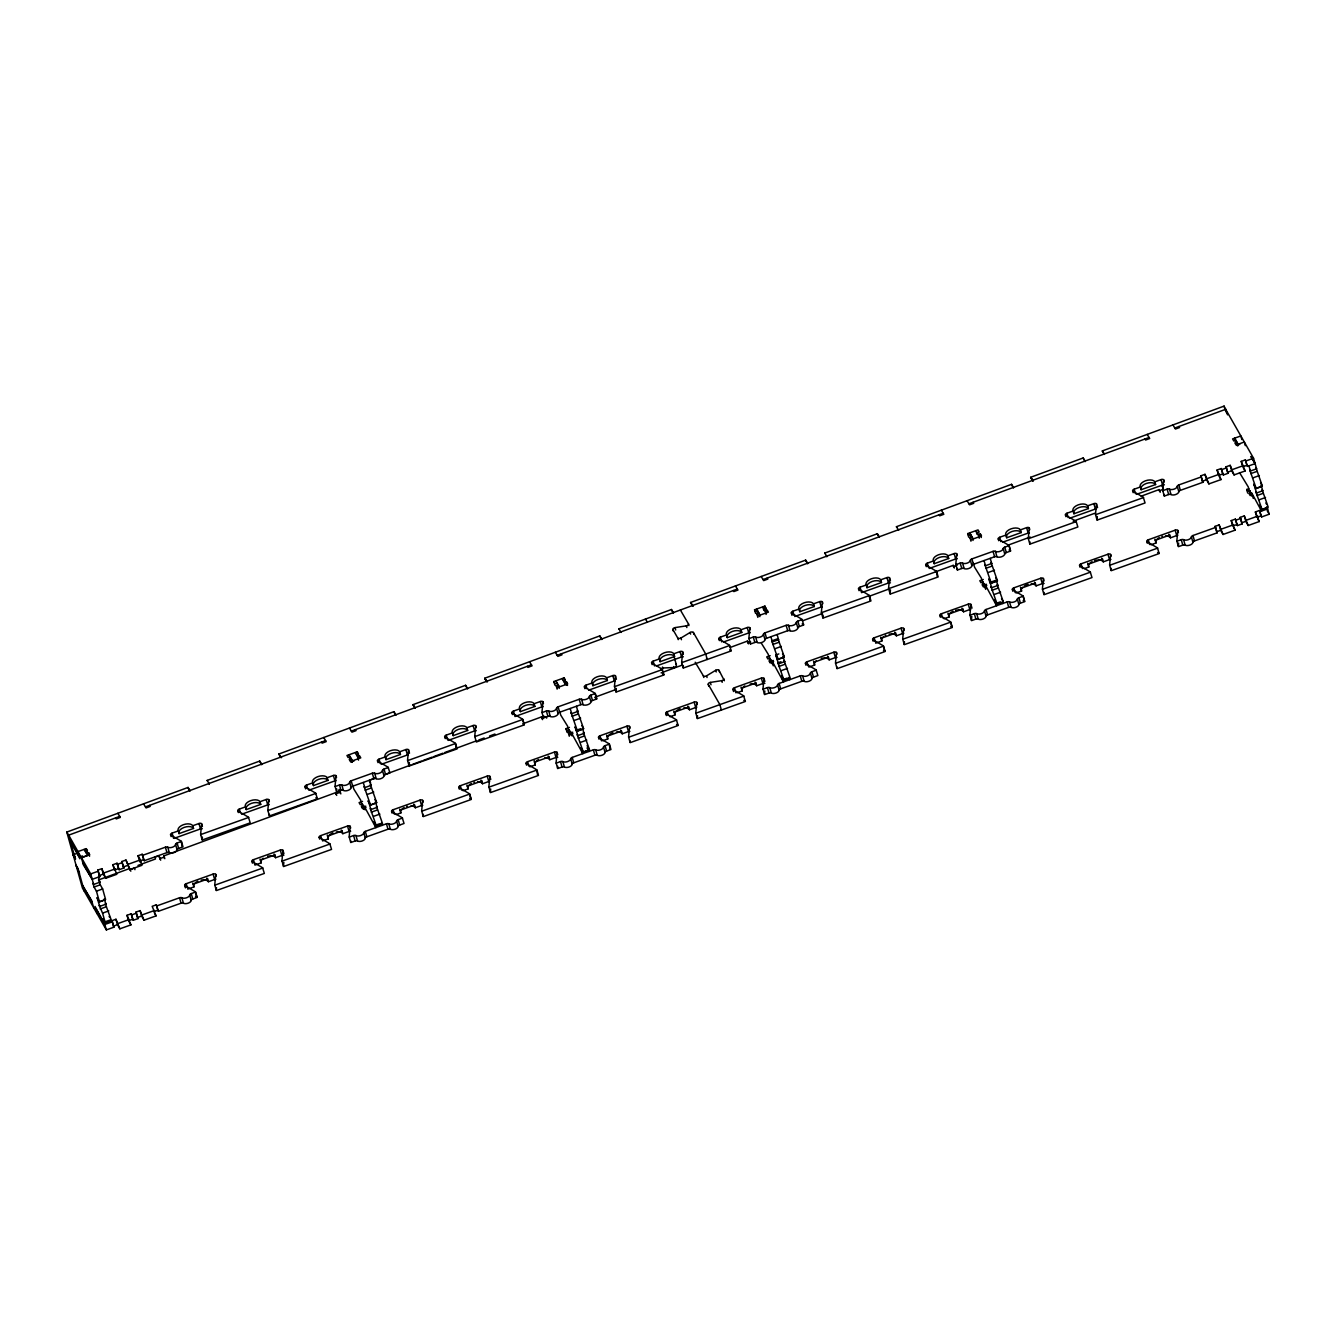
<?xml version="1.0" encoding="UTF-8"?>
<svg xmlns="http://www.w3.org/2000/svg" width="1336" height="1336" viewBox="0 0 1336 1336"><rect width="100%" height="100%" fill="white"/><g stroke="black" fill="none" stroke-linecap="round" stroke-linejoin="round"><path stroke-width="1.5" d="M171.091 836.603L170.607 834.9A2.204 1.169 -15.6 0 1 172.077 833.13L178.289 830.909A7.732 4.108 -15.6 0 1 183.449 824.679A7.732 4.108 -15.6 0 1 192.768 825.731L198.981 823.51A2.204 1.169 -15.6 0 1 201.653 823.811L200.617 834.265L202.204 840.01L250.216 822.842L248.446 817.164L237.825 810.885A2.204 1.169 -15.6 0 1 239.294 809.098L245.507 806.877A7.732 4.108 -15.6 0 1 250.667 800.648A7.732 4.108 -15.6 0 1 259.986 801.7L266.198 799.479A2.204 1.169 -15.6 0 1 268.853 799.78L269.338 801.483M202.12 839.676L202.387 837.071M185.403 887.855L184.735 885.484A2.204 1.169 -15.6 0 1 186.222 883.697L213.109 874.095A2.204 1.169 -15.6 0 1 215.781 874.379L214.745 884.833L216.332 890.578L264.344 873.427L262.574 867.732L251.953 861.453A2.204 1.169 -15.6 0 1 253.422 859.683L280.326 850.063A2.204 1.169 -15.6 0 1 282.981 850.364L283.933 853.754M216.248 890.26L216.516 887.638M268.853 799.78L267.818 810.234L269.421 815.979L317.417 798.828L315.647 793.133L305.042 786.854A2.204 1.169 -15.6 0 1 306.512 785.067L312.724 782.863A7.732 4.108 -15.6 0 1 317.868 776.634A7.732 4.108 -15.6 0 1 327.203 777.686L333.416 775.465A2.204 1.169 -15.6 0 1 336.071 775.765L336.538 777.452M269.338 815.645L269.471 814.342M282.981 850.364L281.946 860.802L283.549 866.563L331.562 849.395L329.792 843.717L319.17 837.421A2.204 1.169 -15.6 0 1 320.64 835.651L347.544 826.032A2.204 1.169 -15.6 0 1 350.199 826.333L350.683 828.036M283.466 866.229L283.85 862.304M336.071 775.765L335.035 786.203L336.639 791.947L340.997 790.394A2.204 1.169 -15.6 0 1 343.352 790.394A4.425 2.338 -15.6 0 0 348.045 790.378A4.425 2.338 -15.6 0 0 351.151 787.605A2.204 1.169 -15.6 0 1 352.704 786.203L373.846 778.654A2.204 1.169 -15.6 0 1 376.184 778.654A4.425 2.338 -15.6 0 0 380.894 778.637A4.425 2.338 -15.6 0 0 384 775.865A2.204 1.169 -15.6 0 1 385.553 774.462L389.912 772.909L388.141 767.231L377.52 760.935A2.204 1.169 -15.6 0 1 378.99 759.165L385.202 756.944A7.732 4.108 -15.6 0 1 390.363 750.715A7.732 4.108 -15.6 0 1 399.681 751.767L405.894 749.546A2.204 1.169 -15.6 0 1 408.565 749.847L409.501 753.237M336.555 791.63L336.806 789.008M350.199 826.333L349.164 836.787L350.767 842.532L355.125 840.979A2.204 1.169 -15.6 0 1 357.48 840.962A4.425 2.338 -15.6 0 0 362.173 840.962A4.425 2.338 -15.6 0 0 365.279 838.173A2.204 1.169 -15.6 0 1 366.832 836.787L387.974 829.222A2.204 1.169 -15.6 0 1 390.329 829.222A4.425 2.338 -15.6 0 0 395.022 829.222A4.425 2.338 -15.6 0 0 398.128 826.433A2.204 1.169 -15.6 0 1 399.681 825.047L404.04 823.477L402.27 817.799L391.648 811.52A2.204 1.169 -15.6 0 1 393.135 809.733L420.022 800.13A2.204 1.169 -15.6 0 1 422.694 800.431L423.161 802.118M350.683 842.198L350.817 840.895M408.565 749.847L407.53 760.301L409.117 766.046L457.129 748.878L455.609 743.467L407.614 760.618M409.033 765.712L409.367 762.455M422.694 800.431L421.658 810.869L423.245 816.613L471.257 799.462L469.738 794.035L421.742 811.202M423.161 816.296L423.362 814.325M445.205 738.608L444.738 736.921A2.204 1.169 -15.6 0 1 446.207 735.134L452.42 732.913A7.732 4.108 -15.6 0 1 457.58 726.684A7.732 4.108 -15.6 0 1 466.899 727.736L473.111 725.515A2.204 1.169 -15.6 0 1 475.766 725.815L474.731 736.27L476.334 742.014L524.33 724.864L522.827 719.436L474.814 736.604M459.334 789.192L458.866 787.488A2.204 1.169 -15.6 0 1 460.335 785.718L487.239 776.099A2.204 1.169 -15.6 0 1 489.911 776.4L488.859 786.854L490.462 792.599L538.475 775.431L536.955 770.02L488.943 787.171M490.379 792.265L490.696 788.991M512.423 714.576L511.955 712.89A2.204 1.169 -15.6 0 1 513.425 711.103L519.637 708.898A7.732 4.108 -15.6 0 1 524.781 702.669A7.732 4.108 -15.6 0 1 534.116 703.721L540.328 701.5A2.204 1.169 -15.6 0 1 542.984 701.801L541.948 712.238L543.552 717.983L547.91 716.43A2.204 1.169 -15.6 0 1 550.265 716.43A4.425 2.338 -15.6 0 0 554.958 716.413A4.425 2.338 -15.6 0 0 558.064 713.641A2.204 1.169 -15.6 0 1 559.617 712.255L580.759 704.69A2.204 1.169 -15.6 0 1 583.097 704.69A4.425 2.338 -15.6 0 0 587.807 704.673A4.425 2.338 -15.6 0 0 590.913 701.901A2.204 1.169 -15.6 0 1 592.466 700.498L596.825 698.945L595.305 693.534L590.946 695.087A2.204 1.169 -15.6 0 0 589.393 696.473A4.425 2.338 -15.6 0 1 586.287 699.262A4.425 2.338 -15.6 0 1 581.594 699.262A2.204 1.169 -15.6 0 0 579.24 699.262L558.097 706.827A2.204 1.169 -15.6 0 0 556.544 708.214A4.425 2.338 -15.6 0 1 553.438 711.002A4.425 2.338 -15.6 0 1 548.745 711.002A2.204 1.169 -15.6 0 0 546.391 711.019L542.032 712.572M543.468 717.666L543.652 715.712M526.551 765.161L526.083 763.474A2.204 1.169 -15.6 0 1 527.553 761.687L554.457 752.068A2.204 1.169 -15.6 0 1 557.112 752.368L556.077 762.823L557.68 768.567L562.038 767.014A2.204 1.169 -15.6 0 1 564.393 766.998A4.425 2.338 -15.6 0 0 569.086 766.998A4.425 2.338 -15.6 0 0 572.192 764.209A2.204 1.169 -15.6 0 1 573.745 762.823L594.887 755.257A2.204 1.169 -15.6 0 1 597.242 755.257A4.425 2.338 -15.6 0 0 601.935 755.257A4.425 2.338 -15.6 0 0 605.041 752.469A2.204 1.169 -15.6 0 1 606.594 751.082L610.953 749.529L609.45 744.102L605.074 745.655A2.204 1.169 -15.6 0 0 603.521 747.058A4.425 2.338 -15.6 0 1 600.415 749.83A4.425 2.338 -15.6 0 1 595.722 749.847A2.204 1.169 -15.6 0 0 593.368 749.847L572.225 757.412A2.204 1.169 -15.6 0 0 570.672 758.798A4.425 2.338 -15.6 0 1 567.566 761.57A4.425 2.338 -15.6 0 1 562.874 761.587A2.204 1.169 -15.6 0 0 560.519 761.587L556.16 763.157M557.596 768.233L557.78 766.279M584.918 688.675L584.433 686.971A2.204 1.169 -15.6 0 1 585.919 685.201L592.115 682.98A7.732 4.108 -15.6 0 1 597.275 676.751A7.732 4.108 -15.6 0 1 606.611 677.803L612.806 675.582A2.204 1.169 -15.6 0 1 615.478 675.882L614.443 686.337L616.03 692.081L664.042 674.914L662.272 669.236L651.651 662.957A2.204 1.169 -15.6 0 1 653.12 661.17L659.333 658.949A7.732 4.108 -15.6 0 1 664.493 652.72A7.732 4.108 -15.6 0 1 673.812 653.772L680.024 651.55A2.204 1.169 -15.6 0 1 682.679 651.851L683.347 654.222M615.946 691.747L616.28 688.491M599.046 739.242L598.561 737.555A2.204 1.169 -15.6 0 1 600.048 735.769L626.935 726.166A2.204 1.169 -15.6 0 1 629.607 726.467L628.571 736.904L630.158 742.649L678.17 725.498L676.4 719.803L665.779 713.524A2.204 1.169 -15.6 0 1 667.249 711.754L694.152 702.135A2.204 1.169 -15.6 0 1 696.824 702.435L697.292 704.122M630.074 742.332L630.208 741.029M682.679 651.851L681.644 662.305L683.247 668.05L731.26 650.899L729.473 645.205L718.868 638.925A2.204 1.169 -15.6 0 1 720.338 637.155L726.55 634.934A7.732 4.108 -15.6 0 1 731.694 628.705A7.732 4.108 -15.6 0 1 741.029 629.757L747.241 627.536A2.204 1.169 -15.6 0 1 749.897 627.837L750.364 629.523M683.164 667.733L683.364 665.762M696.824 702.435L695.772 712.89L697.375 718.634L745.388 701.467L743.618 695.789L732.996 689.51A2.204 1.169 -15.6 0 1 734.466 687.723L761.37 678.103A2.204 1.169 -15.6 0 1 764.025 678.404L764.877 681.46M697.292 718.3L697.559 715.695M749.897 627.837L748.861 638.274L750.465 644.035L754.823 642.466A2.204 1.169 -15.6 0 1 757.178 642.466A4.425 2.338 -15.6 0 0 761.871 642.449A4.425 2.338 -15.6 0 0 764.977 639.677A2.204 1.169 -15.6 0 1 766.53 638.291L787.672 630.726A2.204 1.169 -15.6 0 1 790.027 630.726A4.425 2.338 -15.6 0 0 794.72 630.709A4.425 2.338 -15.6 0 0 797.826 627.937A2.204 1.169 -15.6 0 1 799.379 626.534L803.738 624.981L801.967 619.303L791.346 613.007A2.204 1.169 -15.6 0 1 792.832 611.237L799.028 609.016A7.732 4.108 -15.6 0 1 804.188 602.786A7.732 4.108 -15.6 0 1 813.524 603.839L819.72 601.617A2.204 1.169 -15.6 0 1 822.391 601.918L822.859 603.621M750.381 643.702L750.565 641.748M764.025 678.404L762.99 688.858L764.593 694.603L768.951 693.05A2.204 1.169 -15.6 0 1 771.306 693.033A4.425 2.338 -15.6 0 0 775.999 693.033A4.425 2.338 -15.6 0 0 779.105 690.244A2.204 1.169 -15.6 0 1 780.658 688.858L801.8 681.31A2.204 1.169 -15.6 0 1 804.155 681.293A4.425 2.338 -15.6 0 0 808.848 681.293A4.425 2.338 -15.6 0 0 811.954 678.504A2.204 1.169 -15.6 0 1 813.507 677.118L817.866 675.565L816.096 669.87L805.474 663.591A2.204 1.169 -15.6 0 1 806.961 661.804L833.848 652.202A2.204 1.169 -15.6 0 1 836.52 652.502L836.987 654.189M764.509 694.269L764.827 691.013M822.391 601.918L821.356 612.372L822.943 618.117L870.955 600.95L869.435 595.539L821.44 612.69M822.859 617.783L823.126 615.178M836.52 652.502L835.484 662.94L837.071 668.685L885.083 651.534L883.564 646.106L835.568 663.274M836.987 668.367L837.121 667.065M859.031 590.679L858.564 588.992A2.204 1.169 -15.6 0 1 860.033 587.205L866.246 584.984A7.732 4.108 -15.6 0 1 871.406 578.755A7.732 4.108 -15.6 0 1 880.725 579.807L886.937 577.586A2.204 1.169 -15.6 0 1 889.592 577.887L888.557 588.341L890.16 594.086L938.173 576.935L936.653 571.507L888.64 588.675M890.077 593.769L890.461 589.844M873.159 641.263L872.692 639.56A2.204 1.169 -15.6 0 1 874.162 637.79L901.065 628.17A2.204 1.169 -15.6 0 1 903.737 628.471L902.685 638.925L904.288 644.67L952.301 627.502L950.781 622.092L902.769 639.243M904.205 644.336L904.472 641.731M926.249 566.664L925.781 564.961A2.204 1.169 -15.6 0 1 927.251 563.191L933.463 560.97A7.732 4.108 -15.6 0 1 938.607 554.741A7.732 4.108 -15.6 0 1 947.942 555.793L954.154 553.572A2.204 1.169 -15.6 0 1 956.81 553.872L955.774 564.31L957.378 570.071L961.736 568.501A2.204 1.169 -15.6 0 1 964.091 568.501A4.425 2.338 -15.6 0 0 968.784 568.485A4.425 2.338 -15.6 0 0 971.89 565.712A2.204 1.169 -15.6 0 1 973.443 564.326L994.585 556.761A2.204 1.169 -15.6 0 1 996.94 556.761A4.425 2.338 -15.6 0 0 1001.633 556.745A4.425 2.338 -15.6 0 0 1004.739 553.972A2.204 1.169 -15.6 0 1 1006.292 552.586L1010.651 551.016L1009.148 545.606L1004.772 547.159A2.204 1.169 -15.6 0 0 1003.219 548.545A4.425 2.338 -15.6 0 1 1000.113 551.334A4.425 2.338 -15.6 0 1 995.42 551.334A2.204 1.169 -15.6 0 0 993.065 551.35L971.923 558.899A2.204 1.169 -15.6 0 0 970.37 560.285A4.425 2.338 -15.6 0 1 967.264 563.074A4.425 2.338 -15.6 0 1 962.571 563.074A2.204 1.169 -15.6 0 0 960.217 563.091L955.858 564.644M957.294 569.737L957.411 568.435M940.377 617.232L939.909 615.545A2.204 1.169 -15.6 0 1 941.379 613.758L968.283 604.139A2.204 1.169 -15.6 0 1 970.938 604.44L969.903 614.894L971.506 620.639L975.865 619.086A2.204 1.169 -15.6 0 1 978.219 619.069A4.425 2.338 -15.6 0 0 982.912 619.069A4.425 2.338 -15.6 0 0 986.018 616.28A2.204 1.169 -15.6 0 1 987.571 614.894L1008.713 607.346A2.204 1.169 -15.6 0 1 1011.068 607.329A4.425 2.338 -15.6 0 0 1015.761 607.329A4.425 2.338 -15.6 0 0 1018.867 604.54A2.204 1.169 -15.6 0 1 1020.42 603.154L1024.779 601.601L1023.276 596.173L1018.9 597.743A2.204 1.169 -15.6 0 0 1017.347 599.129A4.425 2.338 -15.6 0 1 1014.241 601.901A4.425 2.338 -15.6 0 1 1009.548 601.918A2.204 1.169 -15.6 0 0 1007.194 601.918L986.052 609.483A2.204 1.169 -15.6 0 0 984.498 610.869A4.425 2.338 -15.6 0 1 981.392 613.641A4.425 2.338 -15.6 0 1 976.699 613.658A2.204 1.169 -15.6 0 0 974.361 613.658L969.986 615.228M971.422 620.305L971.806 616.397M998.743 540.746L998.259 539.059A2.204 1.169 -15.6 0 1 999.745 537.272L1005.941 535.051A7.732 4.108 -15.6 0 1 1011.101 528.822A7.732 4.108 -15.6 0 1 1020.437 529.874L1026.632 527.653A2.204 1.169 -15.6 0 1 1029.304 527.954L1028.269 538.408L1029.856 544.153L1077.868 526.985L1076.098 521.307L1065.477 515.028A2.204 1.169 -15.6 0 1 1066.946 513.241L1073.159 511.02A7.732 4.108 -15.6 0 1 1078.319 504.808A7.732 4.108 -15.6 0 1 1087.638 505.843L1093.85 503.639A2.204 1.169 -15.6 0 1 1096.522 503.922L1097.557 507.663M1029.772 543.819L1029.972 541.865M1012.872 591.314L1012.387 589.627A2.204 1.169 -15.6 0 1 1013.874 587.84L1040.761 578.237A2.204 1.169 -15.6 0 1 1043.433 578.538L1042.397 588.976L1043.984 594.72L1091.996 577.57L1090.226 571.891L1079.605 565.596A2.204 1.169 -15.6 0 1 1081.074 563.825L1107.978 554.206A2.204 1.169 -15.6 0 1 1110.65 554.507L1111.118 556.193M1043.9 594.403L1044.101 592.449M1096.522 503.922L1095.47 514.377L1097.073 520.121L1145.069 502.954L1143.299 497.276L1132.678 490.997A2.204 1.169 -15.6 0 1 1134.164 489.21L1140.36 486.989A7.732 4.108 -15.6 0 1 1145.52 480.776A7.732 4.108 -15.6 0 1 1154.855 481.812L1161.051 479.591A2.204 1.169 -15.6 0 1 1163.723 479.891L1164.291 481.929M1096.99 519.804L1097.307 516.531M1110.65 554.507L1109.615 564.961L1111.201 570.706L1159.197 553.538L1157.427 547.843L1146.822 541.564A2.204 1.169 -15.6 0 1 1148.292 539.794L1175.179 530.175A2.204 1.169 -15.6 0 1 1177.851 530.475L1178.419 532.513M1111.118 570.372L1111.318 568.418M1163.723 479.891L1162.687 490.345L1164.291 496.09L1168.649 494.537A2.204 1.169 -15.6 0 1 1170.987 494.52A4.425 2.338 -15.6 0 0 1175.697 494.52A4.425 2.338 -15.6 0 0 1178.803 491.731A2.204 1.169 -15.6 0 1 1180.356 490.345L1203.001 482.263L1200.88 475.8L1205.022 474.33L1208.913 483.899L1220.987 479.591L1217.096 470.005L1221.238 468.535L1223.342 474.981L1228.135 473.278L1226.03 466.815L1230.172 465.329L1234.063 474.915L1245.135 470.957L1241.227 461.388L1245.369 459.901L1247.49 466.364L1255.072 463.642L1250.964 456.444L1255.155 463.709M1164.19 495.773L1164.324 494.454M1177.851 530.475L1176.816 540.93L1178.335 546.34L1178.653 543.084M680.375 610.001L688.474 623.912A2.204 1.169 -15.6 0 1 686.37 625.849L675.014 627.619A2.204 1.169 -15.6 0 0 672.926 629.573L677.736 637.973A2.204 1.169 -15.6 0 0 680.976 638.007L690.144 632.446A2.204 1.169 -15.6 0 1 693.384 632.479L705.742 654.055L707.245 659.466L706.477 658.13M695.188 662.239L703.354 675.799A2.204 1.169 -15.6 0 0 706.577 675.832L715.762 670.255A2.204 1.169 -15.6 0 1 718.985 670.305L724.379 680.742M82.732 885.885L91.533 900.347L93.737 907.762L82.448 888.073L66.8 832.077L188.059 787.438L189.946 790.528A2.221 1.854 -31.6 0 1 190.013 791.079L188.109 787.99A2.221 1.854 -31.6 0 0 188.059 787.438M207.347 780.808A2.204 1.854 -31.6 0 1 207.163 780.408L259.718 761.069L261.622 764.142A2.221 1.854 -31.6 0 1 261.672 764.693L259.785 761.603A2.221 1.854 -31.6 0 0 259.718 761.069M281.529 757.612L279.057 754.523A2.204 1.854 -31.6 0 1 278.84 754.022L393.936 711.67L395.823 714.743A2.221 1.854 -31.6 0 1 395.873 715.294L393.986 712.222A2.221 1.854 -31.6 0 0 393.936 711.67M413.208 705.041A2.204 1.854 -31.6 0 1 413.041 704.64L465.596 685.284L467.5 688.357A2.221 1.854 -31.6 0 1 467.55 688.908L465.663 685.836A2.221 1.854 -31.6 0 0 465.596 685.284M484.701 678.254L486.605 681.327A2.204 1.854 -31.6 0 0 486.772 681.727L484.935 678.738A2.204 1.854 -31.6 0 1 484.701 678.254L599.797 635.886L601.701 638.975A2.221 1.854 -31.6 0 1 601.751 639.51L599.864 636.437A2.221 1.854 -31.6 0 0 599.797 635.886M619.086 629.256A2.204 1.854 -31.6 0 1 618.902 628.855L671.474 609.5L673.361 612.589A2.221 1.854 -31.6 0 1 673.428 613.14L671.524 610.051A2.221 1.854 -31.6 0 0 671.474 609.5M693.267 606.06L690.812 602.953A2.204 1.854 -31.6 0 1 690.578 602.469L805.675 560.118L807.562 563.191A2.221 1.854 -31.6 0 1 807.629 563.742L805.725 560.652A2.221 1.854 -31.6 0 0 805.675 560.118M824.963 553.471A2.204 1.854 -31.6 0 1 824.78 553.071L877.351 533.732L879.238 536.805A2.221 1.854 -31.6 0 1 879.288 537.356L877.401 534.283A2.221 1.854 -31.6 0 0 877.351 533.732M896.623 527.102A2.204 1.854 -31.6 0 1 896.456 526.701L1011.552 484.333L1013.439 487.406A2.221 1.854 -31.6 0 1 1013.506 487.957L1011.602 484.885A2.221 1.854 -31.6 0 0 1011.552 484.333M1030.824 477.704A2.204 1.854 -31.6 0 1 1030.657 477.303L1083.212 457.947L1085.116 461.037A2.221 1.854 -31.6 0 1 1085.166 461.588L1083.279 458.498A2.221 1.854 -31.6 0 0 1083.212 457.947M1102.501 451.317A2.204 1.854 -31.6 0 1 1102.334 450.917L1224.093 406.094L1227.567 414.861M119.722 816.38L68.654 835.167L66.8 832.077M145.457 806.894L325.6 740.595M351.318 731.126L531.461 664.81M557.195 655.341L737.338 589.042M763.073 579.573L943.216 513.258M968.934 503.789L1149.077 437.49M1174.812 428.021L1225.98 409.183M73.931 854.422L75.551 859.081L73.163 854.923L76.119 853.704M98.43 879.99L129.726 868.467L130.828 871.189M137.959 865.427L155.46 858.998L154.959 857.194L159.067 855.675L160.086 859.282M164.361 858.33L163.693 855.958L335.603 792.682L336.705 795.404M370.139 782.228L369.571 780.191L374.932 778.203M383.883 774.913L410.753 765.027M412.54 764.376L421.491 761.069M423.295 760.418L432.246 757.111M434.033 756.46L442.984 753.17M444.771 752.502L477.002 740.645M478.806 739.977L484.166 738.006M489.544 736.019L494.921 734.048M523.562 723.511L541.481 716.914L542.583 719.636M594.921 697.242L616.33 689.359M661.12 672.876L682.546 664.977M730.274 647.426L747.342 641.13L748.461 643.852M802.802 620.722L822.508 613.475M869.051 596.34L888.757 589.076M935.317 571.942L953.219 565.362L954.322 568.067M1008.68 544.938L1030.173 537.039M1073.142 521.207L1094.635 513.308M1141.195 496.174L1159.097 489.577L1160.199 492.299M130.36 869.502L134.468 867.982L134.953 869.669M158.466 855.691L160.203 858.514L164.328 856.994L164.796 858.681M336.238 793.718L340.346 792.198L340.83 793.901M369.421 781.493L370.673 782.913M542.099 717.933L545.188 716.797M545.706 716.614L546.691 718.117M747.976 642.165L750.047 641.397M953.854 566.38L957.194 565.145M1159.732 490.596L1163.072 489.377M82.615 855.942L79.525 857.044L70.157 840.595L79.926 858.798L77.922 851.566L86.272 848.677L87.458 850.748L85.387 851.5M359.484 757.495L357.296 751.801L346.942 755.491L348.128 757.579L350.199 756.844L351.719 762.255M554.874 685.151L553.855 681.527L564.21 677.836L566.915 685.335M755.575 613.408L754.556 609.784L764.91 606.093L767.115 611.788M968.7 537.222L967.682 533.598L978.035 529.908L979.221 531.995L977.15 532.73M356.411 754.623L358.482 753.871M557.112 682.88L555.041 683.615L553.855 681.527M563.324 680.659L565.395 679.907M757.829 611.12L755.759 611.871L754.556 609.784M764.025 608.915L766.096 608.164M970.938 534.951L968.867 535.686L967.682 533.598M86.489 853.403L88.56 852.669L89.746 854.739L81.463 857.695L90.698 873.911L93.654 884.449L99.849 882.228L98.43 877.101M557.145 689.125L556.143 685.518L558.214 684.784L559.216 688.391M564.41 682.562L566.481 681.828L567.683 683.898L557.329 687.589L556.143 685.518M757.863 617.382L756.844 613.775L758.915 613.04L759.917 616.647M970.971 541.197L969.969 537.59L972.04 536.855L973.042 540.462M969.969 537.59L971.155 539.677L981.509 535.97L980.307 533.899L978.236 534.634L979.255 538.241M77.922 851.566L81.379 857.645L87.591 855.424L84.118 849.362M354.14 760.869L351.034 761.988L349.013 754.756L352.487 760.819M1236.668 445.406L1239.775 444.287M178.289 830.909L179.041 833.614L193.536 828.437L192.768 825.731M245.507 806.877L246.258 809.583L260.737 804.406L259.986 801.7M312.724 782.863L313.476 785.568L327.955 780.391L327.203 777.686M385.202 756.944L385.97 759.65L400.449 754.473L399.681 751.767M452.42 732.913L453.171 735.635L467.667 730.441L466.899 727.736M519.637 708.898L520.389 711.604L534.868 706.427L534.116 703.721M592.115 682.98L592.883 685.685L607.362 680.508L606.611 677.803M659.333 658.949L660.084 661.671L674.58 656.494L673.812 653.772M726.55 634.934L727.302 637.639L741.781 632.462L741.029 629.757M799.028 609.016L799.796 611.721L814.275 606.544L813.524 603.839M866.246 584.984L866.997 587.706L881.493 582.529L880.725 579.807M933.463 560.97L934.215 563.675L948.694 558.498L947.942 555.793M1005.941 535.051L1006.709 537.757L1021.188 532.58L1020.437 529.874M1073.159 511.02L1073.91 513.742L1088.406 508.565L1087.638 505.843M1140.36 486.989L1141.128 489.711L1155.607 484.534L1154.855 481.812M173.981 838.407L200.5 828.921A2.204 1.169 -15.6 0 1 202.321 828.737M241.582 814.242L267.718 804.907A2.204 1.169 -15.6 0 1 269.154 804.673M308.8 790.211L334.918 780.875A2.204 1.169 -15.6 0 1 335.937 780.658M381.294 764.309L407.413 754.974A2.204 1.169 -15.6 0 1 408.215 754.773M448.111 740.411L474.631 730.942A2.204 1.169 -15.6 0 1 476.267 730.725M514.945 716.53L541.832 706.911A2.204 1.169 -15.6 0 1 543.067 706.677M588.591 690.194L614.326 681.009A2.204 1.169 -15.6 0 1 615.128 680.809M656.193 666.029L681.544 656.978A2.204 1.169 -15.6 0 1 683.364 656.794M723.394 642.015L748.745 632.947A2.204 1.169 -15.6 0 1 750.181 632.713M794.72 616.514L821.239 607.045A2.204 1.169 -15.6 0 1 822.258 606.811M861.937 592.483L888.457 583.014A2.204 1.169 -15.6 0 1 890.444 582.863M929.155 568.468L955.657 558.982A2.204 1.169 -15.6 0 1 957.294 558.765M1002.802 542.132L1028.152 533.081A2.204 1.169 -15.6 0 1 1029.388 532.847M1069.635 518.251L1095.37 509.049A2.204 1.169 -15.6 0 1 1096.171 508.849M1136.452 494.353L1162.57 485.018A2.204 1.169 -15.6 0 1 1164.391 484.834M81.379 857.645L83.4 864.86L92.217 879.322L99.799 876.616L97.695 870.153L101.837 868.667L105.728 878.253L116.8 874.295L112.892 864.709L117.034 863.24L119.138 869.703L123.947 867.982L121.826 861.52L125.968 860.05L130.193 870.153M139.044 859.332L138.042 855.725L142.184 854.255L144.288 860.701L166.933 852.618A2.204 1.169 -15.6 0 1 169.271 852.618A4.425 2.338 -15.6 0 0 173.981 852.602A4.425 2.338 -15.6 0 0 177.087 849.83A2.204 1.169 -15.6 0 1 178.64 848.427L182.999 846.874L181.479 841.446L177.12 843.016A2.204 1.169 -15.6 0 0 175.567 844.402A4.425 2.338 -15.6 0 1 172.461 847.191A4.425 2.338 -15.6 0 1 167.768 847.191A2.204 1.169 -15.6 0 0 165.413 847.191L142.768 855.29M90.698 873.911L98.296 871.189L99.799 876.616M1162.771 490.679L1167.13 489.11A2.204 1.169 -15.6 0 1 1169.484 489.11A4.425 2.338 -15.6 0 0 1174.177 489.093A4.425 2.338 -15.6 0 0 1177.283 486.321A2.204 1.169 -15.6 0 1 1178.836 484.935L1201.482 476.835M1245.97 460.937L1253.552 458.231L1256.591 468.819L1250.379 471.04L1249.795 470.005L1256.124 488.308L1262.336 486.087L1255.99 467.784L1256.591 468.819M117.635 864.275L122.428 862.555M200.701 834.582L248.696 817.432M267.901 810.568L315.914 793.4M335.119 786.537L339.478 784.983A2.204 1.169 -15.6 0 1 341.832 784.967A4.425 2.338 -15.6 0 0 346.525 784.967A4.425 2.338 -15.6 0 0 349.631 782.178A2.204 1.169 -15.6 0 1 351.184 780.792L372.326 773.227A2.204 1.169 -15.6 0 1 374.681 773.227A4.425 2.338 -15.6 0 0 379.374 773.227A4.425 2.338 -15.6 0 0 382.48 770.438A2.204 1.169 -15.6 0 1 384.033 769.052L388.392 767.482M614.527 686.654L662.522 669.503M681.727 662.639L729.74 645.472M748.945 638.608L753.304 637.055A2.204 1.169 -15.6 0 1 755.658 637.038A4.425 2.338 -15.6 0 0 760.351 637.038A4.425 2.338 -15.6 0 0 763.457 634.249A2.204 1.169 -15.6 0 1 765.01 632.863L786.152 625.315A2.204 1.169 -15.6 0 1 788.507 625.298A4.425 2.338 -15.6 0 0 793.2 625.298A4.425 2.338 -15.6 0 0 796.306 622.509A2.204 1.169 -15.6 0 1 797.859 621.123L802.218 619.57M1028.353 538.725L1076.348 521.574M1095.553 514.711L1143.566 497.543M1221.822 469.571L1226.632 467.85M104.208 872.825L115.28 868.884M128.356 864.208L140.43 859.883L141.933 865.31L129.876 869.619L125.968 860.05M1207.41 478.488L1219.484 474.163M1232.543 469.504L1243.616 465.546M99.215 875.564L103.34 874.095L105.728 878.253M114.412 870.137L118.553 868.65L119.138 869.703M121.826 861.52L123.346 866.947L127.488 865.461M144.288 860.701L143.687 859.666L139.562 861.152L140.146 862.188M1200.88 475.8L1202.4 481.227L1206.542 479.741L1208.913 483.899M1218.616 475.432L1222.741 473.946L1223.342 474.981M1226.03 466.815L1227.55 472.226L1231.675 470.756L1234.063 474.915M1242.747 466.798L1246.889 465.312L1247.49 466.364M771.774 640.879L777.97 638.658L778.571 639.693L772.358 641.915L771.774 640.879L778.103 659.182L784.315 656.961L777.97 638.658M370.957 785.401L370.356 784.366L376.685 802.669L370.489 804.89L364.144 786.587L364.745 787.622L370.957 785.401L369.521 780.291M577.87 711.437L577.269 710.401L583.598 728.705L577.403 730.926L571.056 712.622L571.658 713.658L577.87 711.437L576.434 706.326M991.696 563.508L991.095 562.473L997.424 580.776L991.228 582.997L984.882 564.694L985.484 565.729L991.696 563.508L990.26 558.398M93.654 884.449L93.052 883.397L94.054 887.02L100.267 884.799L102.655 888.958L105.594 899.495L99.382 901.716L97.01 897.558L99.782 906.392L105.978 904.171L104.225 898.944M365.162 790.194L371.375 787.973M572.075 716.23L578.288 714.009M772.776 644.486L778.988 642.265M985.901 568.301L992.114 566.08M1250.797 473.612L1257.009 471.391M94.054 887.02L96.442 891.179L102.655 888.958M367.534 794.352L373.746 792.131M574.447 720.388L580.659 718.167M775.164 648.645L781.36 646.424M988.289 572.459L994.485 570.238M1253.185 477.77L1259.38 475.549M362.54 801.383L359.083 802.602L360.286 804.689L362.357 803.955L364.444 809.466M567.015 732.262L565.996 728.638L569.453 727.419M770.154 655.659L766.714 656.894L767.899 658.982L769.97 658.247L772.074 663.758M983.279 579.49L979.822 580.709L981.025 582.797L983.096 582.062L985.701 589.376M782.946 656.427L784.7 661.654L778.504 663.858L775.715 655.024L778.821 653.922M571.357 735.501L569.27 729.99L567.199 730.725L565.996 728.638M1247.707 493.101L1246.705 489.494L1248.776 488.759M363.442 805.858L361.371 806.593L362.557 808.664L366.014 807.445M569.286 736.236L568.284 732.629L570.355 731.894M771.056 660.151L768.985 660.886L770.187 662.957L773.627 661.737M984.181 583.966L982.11 584.7L983.296 586.788L986.753 585.552M577.403 730.926L575.014 726.767L576.033 730.391L580.676 728.721M991.228 582.997L988.84 578.839L989.859 582.463L996.055 580.241L996.656 581.277L997.825 585.469L991.613 587.69L991.028 586.638L997.107 604.072L1003.319 601.851L997.224 584.433L997.825 585.469M362.323 807.412L365.78 806.176M569.236 733.447L572.693 732.212M769.953 661.704L773.394 660.468M986.519 584.283L983.413 585.402L981.392 578.171L974.562 567.182L973.476 563.241M98.613 902.201L104.809 899.98M370.489 804.89L368.101 800.732L369.705 805.391L375.917 803.17L377.086 807.361L370.874 809.566L370.289 808.53L376.368 825.965L382.58 823.744L376.485 806.309L377.086 807.361M576.033 730.391L576.618 731.427L582.83 729.205L583.999 733.397L577.787 735.618L577.202 734.566L583.281 752.001L589.493 749.78L583.398 732.345L583.999 733.397M777.335 659.683L783.531 657.462M989.859 582.463L990.444 583.498L996.656 581.277M1256.124 488.308L1253.736 484.15L1255.339 488.809L1261.551 486.588L1262.72 490.78L1256.525 493.001L1255.923 491.949L1262.019 509.383L1268.215 507.162L1262.136 489.727L1262.72 490.78M1252.066 496.357L1249.962 490.83L1247.891 491.581L1246.705 489.494M572.927 733.481L569.47 734.716L568.284 732.629M1251.047 492.75L1248.976 493.485L1250.179 495.556L1252.249 494.821M784.7 661.654L784.115 660.602L790.194 678.037L783.998 680.258L777.903 662.823L781.009 661.721M100.2 908.964L106.396 906.743L111.472 920.571L104.492 923.276L102.889 918.617L105.277 922.775L102.571 913.123L99.181 905.357L99.782 906.392M371.291 812.154L377.504 809.933M578.204 738.19L584.416 735.969M778.905 666.447L785.117 664.226M992.03 590.261L998.242 588.04M1256.925 495.572L1263.138 493.351M102.571 913.123L108.784 910.902M373.679 816.313L379.875 814.092M580.592 742.348L586.788 740.127M781.293 670.605L787.505 668.384M994.418 594.42L1000.614 592.199M1259.314 499.731L1265.526 497.51M187.725 889.125L193.937 886.904L193.186 884.198L207.664 879.021L208.416 881.727L214.628 879.505A2.204 1.169 -15.6 0 1 215.864 879.272M253.422 859.683L254.942 865.093L261.155 862.872L260.386 860.167L274.882 854.99L275.634 857.695L281.846 855.474A2.204 1.169 -15.6 0 1 283.833 855.324M322.544 840.928L328.355 838.858L327.604 836.136L342.083 830.959L342.851 833.681L349.047 831.46A2.204 1.169 -15.6 0 1 350.683 831.242M396.191 814.609L400.85 812.939L400.099 810.234L414.577 805.057L415.329 807.762L421.541 805.541A2.204 1.169 -15.6 0 1 422.777 805.307M463.024 790.712L468.068 788.908L467.299 786.203L481.795 781.026L482.546 783.731L488.759 781.51A2.204 1.169 -15.6 0 1 489.56 781.309M529.841 766.831L535.268 764.893L534.517 762.171L548.996 756.994L549.764 759.716L555.96 757.495A2.204 1.169 -15.6 0 1 557.797 757.295M602.72 740.779L607.763 738.975L607.012 736.27L621.49 731.093L622.242 733.798L628.454 731.577A2.204 1.169 -15.6 0 1 629.891 731.343M669.937 716.747L674.981 714.944L674.212 712.238L688.708 707.061L689.46 709.767L695.672 707.546A2.204 1.169 -15.6 0 1 696.691 707.328M737.138 692.733L742.181 690.929L741.43 688.207L755.909 683.03L756.677 685.752L762.873 683.531A2.204 1.169 -15.6 0 1 764.877 683.381M808.865 667.098L814.676 665.011L813.925 662.305L828.404 657.128L829.155 659.834L835.367 657.613A2.204 1.169 -15.6 0 1 837.004 657.395M875.681 643.2L881.894 640.979L881.125 638.274L895.621 633.097L896.372 635.802L902.585 633.581A2.204 1.169 -15.6 0 1 903.804 633.347M944.051 618.768L949.094 616.965L948.343 614.243L962.822 609.066L963.59 611.788L969.786 609.567A2.204 1.169 -15.6 0 1 970.587 609.366M1016.162 592.984L1021.589 591.046L1020.838 588.341L1035.317 583.164L1036.068 585.869L1042.28 583.648A2.204 1.169 -15.6 0 1 1044.101 583.465M1084.147 568.685L1088.807 567.015L1088.038 564.31L1102.534 559.133L1103.285 561.838L1109.498 559.634A2.204 1.169 -15.6 0 1 1110.934 559.4M1150.964 544.787L1156.007 542.984L1155.256 540.278L1169.735 535.101L1170.486 537.807L1176.699 535.586A2.204 1.169 -15.6 0 1 1177.717 535.369M103.907 922.241L110.103 920.02L111.038 922.257M376.368 825.965L373.996 821.807L374.998 825.414L379.658 823.761M783.998 680.258L781.61 676.1L782.612 679.707L787.271 678.053M997.107 604.072L994.735 599.914L995.737 603.538L1000.397 601.868M113.927 927.184L112.424 921.773L104.826 924.479L95.006 906.409L97.194 913.841L106.346 929.906L113.927 927.184L111.823 920.738L115.965 919.252L119.856 928.821L130.928 924.879L127.02 915.294L131.162 913.807L133.283 920.27L138.076 918.567L135.971 912.104L140.096 910.618L144.004 920.203L156.061 915.878L152.17 906.309L156.312 904.823L158.416 911.286L181.061 903.186A2.204 1.169 -15.6 0 1 183.416 903.186A4.425 2.338 -15.6 0 0 188.109 903.186A4.425 2.338 -15.6 0 0 191.215 900.397A2.204 1.169 -15.6 0 1 192.768 899.011L197.127 897.441L195.624 892.03L191.248 893.584A2.204 1.169 -15.6 0 0 189.695 894.986A4.425 2.338 -15.6 0 1 186.589 897.759A4.425 2.338 -15.6 0 1 181.896 897.775A2.204 1.169 -15.6 0 0 179.542 897.775L156.913 905.875M374.998 825.414L375.6 826.466L381.795 824.245L382.146 825.448M583.281 752.001L580.909 747.843L582.513 752.502L588.708 750.281L589.059 751.483L587.038 747.943M782.612 679.707L783.213 680.759L789.426 678.538L789.76 679.74M995.737 603.538L996.339 604.573L1002.551 602.352L1002.885 603.555M1178.419 546.674L1182.777 545.121A2.204 1.169 -15.6 0 1 1185.132 545.105A4.425 2.338 -15.6 0 0 1189.825 545.105A4.425 2.338 -15.6 0 0 1192.931 542.316A2.204 1.169 -15.6 0 1 1194.484 540.93L1217.129 532.847L1215.025 526.384L1219.15 524.898L1223.058 534.484L1235.115 530.158L1231.224 520.589L1235.366 519.103L1237.47 525.566L1242.263 523.846L1240.159 517.399L1244.3 515.913L1248.191 525.499L1259.263 521.541L1255.372 511.955L1259.497 510.486L1261.618 516.932L1269.2 514.226L1266.845 506.628M1262.019 509.383L1259.631 505.225L1261.234 509.884L1267.447 507.663M131.763 914.859L136.556 913.139M214.829 885.167L262.825 867.999M282.03 861.135L330.042 843.985M349.247 837.104L353.606 835.551A2.204 1.169 -15.6 0 1 355.96 835.551A4.425 2.338 -15.6 0 0 360.653 835.534A4.425 2.338 -15.6 0 0 363.759 832.762A2.204 1.169 -15.6 0 1 365.312 831.376L386.455 823.811A2.204 1.169 -15.6 0 1 388.809 823.811A4.425 2.338 -15.6 0 0 393.502 823.794A4.425 2.338 -15.6 0 0 396.608 821.022A2.204 1.169 -15.6 0 1 398.161 819.619L402.537 818.066M628.655 737.238L676.651 720.071M695.856 713.207L743.868 696.056M763.073 689.192L767.432 687.622A2.204 1.169 -15.6 0 1 769.786 687.622A4.425 2.338 -15.6 0 0 774.479 687.606A4.425 2.338 -15.6 0 0 777.585 684.834A2.204 1.169 -15.6 0 1 779.139 683.447L800.281 675.882A2.204 1.169 -15.6 0 1 802.635 675.882A4.425 2.338 -15.6 0 0 807.328 675.866A4.425 2.338 -15.6 0 0 810.434 673.093A2.204 1.169 -15.6 0 1 811.987 671.707L816.363 670.138M1042.481 589.31L1090.477 572.142M1109.698 565.278L1157.694 548.111M1176.899 541.247L1181.274 539.694A2.204 1.169 -15.6 0 1 1183.612 539.694A4.425 2.338 -15.6 0 0 1188.305 539.677A4.425 2.338 -15.6 0 0 1191.411 536.905A2.204 1.169 -15.6 0 1 1192.965 535.519L1215.61 527.419L1217.129 532.847M1235.967 520.155L1240.76 518.435M1260.098 511.521L1267.78 508.866M118.336 923.41L129.408 919.452M142.484 914.776L154.558 910.467M1221.538 529.056L1233.612 524.747M1246.688 520.071L1257.744 516.114M113.343 926.149L117.484 924.662L119.856 928.821M127.02 915.294L128.54 920.721L132.681 919.235L133.283 920.27M135.971 912.104L137.474 917.515L141.616 916.045L144.004 920.203M153.69 911.72L157.832 910.25L158.416 911.286M1216.528 531.795L1220.67 530.325L1223.058 534.484M1234.113 525.516L1236.885 524.53L1237.47 525.566M1240.159 517.399L1241.678 522.81L1245.82 521.341L1248.191 525.499M1261.618 516.932L1261.017 515.896L1256.875 517.383L1255.372 511.955M708.731 686.053L708.264 684.366A2.204 1.169 -15.6 0 1 710.351 682.412L721.707 680.659A2.204 1.169 -15.6 0 0 723.811 678.705M660.852 670.037A2.204 1.854 -31.6 0 1 663.057 667.983L674.196 667.532A2.204 1.854 -31.6 0 0 676.367 664.827L674.329 657.529M1157.627 552.486L1158.947 553.271M998.259 539.059L1008.88 545.338L1010.4 550.749L1009.064 549.964M1012.387 589.627L1023.009 595.906L1024.528 601.334L1023.192 600.549M925.781 564.961L936.402 571.24L937.237 576.267M939.909 615.545L950.531 621.825L952.034 627.235L950.714 626.45M858.564 588.992L869.185 595.271L870.037 600.298M872.692 639.56L883.313 645.839L884.833 651.267L883.497 650.482M802.151 623.929L803.487 624.714M729.673 649.847L730.992 650.632M743.801 700.415L745.121 701.2M662.456 673.862L663.775 674.647M676.584 724.446L677.92 725.231M584.433 686.971L595.054 693.267L596.574 698.678L595.238 697.893M598.561 737.555L609.183 743.835L610.034 748.861M511.955 712.89L522.56 719.169L524.079 724.596L522.76 723.811M526.083 763.474L536.705 769.753L537.54 774.78M444.738 736.921L455.359 743.2L456.211 748.227M458.866 787.488L469.487 793.768L471.007 799.195L469.671 798.41M315.847 797.776L317.166 798.561M170.607 834.9L181.228 841.179L182.08 846.206M184.735 885.484L195.357 891.763L196.876 897.174L195.54 896.389M1033.346 480.893L1030.891 477.787L1032.778 480.86M484.935 678.738L487.406 681.844M1178.937 426.501L1179.571 427.52L1175.446 429.04L1172.925 424.931M1147.19 434.4L1149.712 438.509L1145.603 440.028L1144.969 438.993M1161.802 485.753L1163.372 488.325M1102.334 450.917L1104.221 454.006A2.204 1.854 -31.6 0 0 1104.388 454.407L1102.551 451.401M1030.657 477.303L1032.544 480.375A2.204 1.854 -31.6 0 0 1032.728 480.776M973.059 502.269L973.693 503.305L969.569 504.824L967.047 500.716M941.312 510.185L943.834 514.293L939.726 515.813L939.091 514.778M896.456 526.701L898.577 530.258M824.78 553.071L826.9 556.644M767.181 578.054L767.816 579.089L763.691 580.592L761.169 576.484M735.435 585.97L737.973 590.061L733.848 591.581L733.213 590.562M690.578 602.469L692.699 606.043A2.204 1.854 -31.6 0 1 692.482 605.559M675.782 663.875L676.367 664.827M645.438 619.086L647.342 622.175M673.611 666.58L674.196 667.532M662.472 667.015L663.057 667.983M618.902 628.855L621.04 632.412M561.304 653.838L561.938 654.857L557.83 656.377L555.292 652.269M529.574 661.737L532.095 665.846L527.97 667.365L527.353 666.33M413.041 704.64L414.928 707.713A2.204 1.854 -31.6 0 0 415.112 708.113M413.275 705.124L415.162 708.197M355.443 729.606L356.061 730.642L351.952 732.161L349.431 728.036M369.571 780.191L370.189 781.209M323.696 737.522L326.218 741.63L322.11 743.133L321.475 742.115M339.094 790.144L340.346 792.198M278.84 754.022L280.961 757.595A2.204 1.854 -31.6 0 1 280.727 757.111M207.163 780.408L209.284 783.981M149.565 805.391L150.2 806.41L146.075 807.929L143.553 803.821M163.693 855.958L164.328 856.994M117.818 813.29L120.34 817.398L116.232 818.918L115.597 817.899M73.146 854.806L75.05 857.879L68.687 835.15L78.006 851.633M76.102 865.344L77.989 868.417L84.285 891.162M1227.55 472.226L1228.135 473.278M1202.4 481.227L1203.001 482.263M123.346 866.947L123.947 867.982M97.695 870.153L98.296 871.189M1260.549 482.981L1262.336 486.087M1238.121 444.237L1234.648 438.175L1235.666 441.782M1260.967 485.552L1261.551 486.588M1265.843 503.004L1266.428 504.039M1243.348 467.834L1245.135 470.957M1239.541 472.627L1248.275 486.939L1250.296 494.17M1257.677 518.769L1259.263 521.541M1219.2 476.468L1220.987 479.591M1241.678 522.81L1242.263 523.846M1233.529 527.386L1235.115 530.158M1215.025 526.384L1215.61 527.419M979.438 536.705L975.965 530.642L976.967 534.266M995.654 577.67L997.424 580.776M973.226 538.926L969.752 532.864L970.754 536.471M1001.532 598.745L1003.319 601.851M766.313 612.89L762.839 606.828L763.841 610.435M782.529 653.838L784.315 656.961M760.1 615.111L756.627 609.049L757.646 612.656M756.844 613.775L758.03 615.846L768.384 612.155L767.198 610.068L765.127 610.819L766.129 614.426M788.825 677.486L789.426 678.538M775.715 655.024L778.103 659.182M777.903 662.823L778.504 663.858M761.453 643.351L768.267 654.356L769.786 659.767M708.264 684.366L719.87 704.623L721.373 710.051M562.139 678.571L565.612 684.633M555.926 680.792L559.4 686.854M581.811 725.598L583.598 728.705M587.105 745.622L589.493 749.78M588.124 749.245L588.708 750.281M355.226 752.535L358.699 758.597M374.898 799.563L376.685 802.669M375.316 802.134L375.917 803.17M381.211 823.193L381.795 824.245M138.042 855.725L140.43 859.883M154.475 913.106L156.061 915.878M137.474 917.515L138.076 918.567M128.54 920.721L130.928 924.879M99.849 882.228L99.265 881.175L100.267 884.799M105.978 904.171L105.394 903.136L106.396 906.743M111.823 920.738L112.424 921.773M109.101 916.412L109.702 917.448M76.102 865.461L79.492 873.226L78.907 872.191M93.553 907.562L97.027 913.64M1253.552 458.231L1225.663 409.3L1226.665 412.907M1267.146 510.619L1269.2 514.226M82.982 863.123L92.217 879.322M82.782 885.751L92.234 902.351M95.691 908.413L104.826 924.479M1245.319 445.639L1244.334 442.016L1236.067 444.971L1234.865 442.901L1236.936 442.166L1237.954 445.773M1241.862 439.577L1240.86 435.954L1232.594 438.909L1233.779 440.997L1235.85 440.245L1237.37 445.673M1248.96 465.93L1250.379 471.04M1255.339 488.809L1256.525 493.001M1261.234 509.884L1261.568 511.087L1251.748 493.017L1253.268 498.428M1245.369 459.901L1246.889 465.312M1259.497 510.486L1261.017 515.896M1249.962 490.83L1250.964 494.454M1241.227 461.388L1242.246 464.995M1224.093 406.094L1225.145 409.885M1230.172 465.329L1231.675 470.756M1244.3 515.913L1245.82 521.341M1221.238 468.535L1222.741 473.946M1235.366 519.103L1236.885 524.53M1217.096 470.005L1218.098 473.629M1231.224 520.589L1232.744 526M1205.022 474.33L1206.542 479.741M1219.15 524.898L1220.67 530.325M1192.965 535.519L1194.484 540.93M1178.836 484.935L1180.356 490.345M1177.283 486.321L1178.803 491.731M1191.411 536.905L1192.931 542.316M1169.484 489.11L1170.987 494.52M1183.612 539.694L1185.132 545.105M1167.13 489.11L1168.649 494.537M1181.274 539.694L1182.777 545.121M1161.051 479.591L1162.57 485.018M1175.179 530.175L1176.699 535.586M1159.097 489.577L1159.564 491.264M1134.164 489.21L1135.383 493.619M1148.292 539.794L1149.611 544.537M1132.678 490.997L1133.162 492.683M1146.822 541.564L1147.29 543.268M1093.85 503.639L1095.37 509.049M1107.978 554.206L1109.498 559.634M1066.946 513.241L1068.182 517.65M1081.074 563.825L1082.41 568.568M1065.477 515.028L1065.944 516.715M1079.605 565.596L1080.072 567.299M1029.304 527.954L1029.772 529.657M1043.433 578.538L1044.101 580.909M1026.632 527.653L1028.152 533.081M1040.761 578.237L1042.28 583.648M1004.772 547.159L1006.292 552.586M1018.9 597.743L1020.42 603.154M1003.219 548.545L1004.739 553.972M1017.347 599.129L1018.867 604.54M999.745 537.272L1000.965 541.681M1013.874 587.84L1015.193 592.583M995.42 551.334L996.94 556.761M1009.548 601.918L1011.068 607.329M993.065 551.35L994.585 556.761M1007.194 601.918L1008.713 607.346M980.307 533.899L981.325 537.506M984.064 560.619L985.484 565.729M990.444 583.498L991.613 587.69M996.339 604.573L996.673 605.776L984.866 584.233L985.868 587.84M983.096 582.062L984.599 587.473M971.923 558.899L973.443 564.326M986.052 609.483L987.571 614.894M970.37 560.285L971.89 565.712M984.498 610.869L986.018 616.28M962.571 563.074L964.091 568.501M976.699 613.658L978.219 619.069M960.217 563.091L961.736 568.501M974.361 613.658L975.865 619.086M956.81 553.872L957.277 555.559M970.938 604.44L971.99 608.164M954.154 553.572L955.657 558.982M968.283 604.139L969.786 609.567M953.219 565.362L953.704 567.048M927.251 563.191L928.386 567.249M941.379 613.758L942.515 617.816M889.592 577.887L890.444 580.943M903.737 628.471L904.205 630.158M886.937 577.586L888.457 583.014M901.065 628.17L902.585 633.581M860.033 587.205L861.553 592.633M874.162 637.79L875.297 641.848M819.72 601.617L821.239 607.045M833.848 652.202L835.367 657.613M797.859 621.123L799.379 626.534M811.987 671.707L813.507 677.118M796.306 622.509L797.826 627.937M810.434 673.093L811.954 678.504M792.832 611.237L793.968 615.295M806.961 661.804L808.096 665.879M791.346 613.007L792.014 615.378M805.474 663.591L805.959 665.278M788.507 625.298L790.027 630.726M802.635 675.882L804.155 681.293M786.152 625.315L787.672 630.726M800.281 675.882L801.8 681.31M777.135 634.583L778.571 639.693M764.91 606.093L765.912 609.7M770.939 636.804L772.358 641.915M783.213 680.759L783.547 681.961L771.74 660.418L773.26 665.829M765.01 632.863L766.53 638.291M779.139 683.447L780.658 688.858M763.457 634.249L764.977 639.677M777.585 684.834L779.105 690.244M769.97 658.247L770.972 661.854M755.658 637.038L757.178 642.466M769.786 687.622L771.306 693.033M753.304 637.055L754.823 642.466M767.432 687.622L768.951 693.05M747.241 627.536L748.745 632.947M761.37 678.103L762.873 683.531M747.342 641.13L747.826 642.833M720.338 637.155L721.657 641.881M734.466 687.723L735.885 692.799M718.868 638.925L719.336 640.612M732.996 689.51L733.564 691.53M718.985 670.305L719.469 671.991M721.707 680.659L722.191 682.345M715.762 670.255L716.23 671.958M710.351 682.412L711.019 684.784M706.577 675.832L707.061 677.536M693.384 632.479L693.852 634.183M703.354 675.799L703.821 677.486M688.474 623.912L688.942 625.599M690.144 632.446L690.612 634.132M686.37 625.849L686.854 627.553M680.976 638.007L681.443 639.71M675.014 627.619L675.682 629.991M677.736 637.973L678.204 639.66M680.024 651.55L681.544 656.978M694.152 702.135L695.672 707.546M672.926 629.573L673.394 631.26M653.12 661.17L654.456 665.913M667.249 711.754L668.301 715.478M651.651 662.957L652.118 664.643M665.779 713.524L666.347 715.562M615.478 675.882L616.414 679.272M629.607 726.467L630.074 728.153M612.806 675.582L614.326 681.009M626.935 726.166L628.454 731.577M590.946 695.087L592.466 700.498M605.074 745.655L606.594 751.082M589.393 696.473L590.913 701.901M603.521 747.058L605.041 752.469M585.919 685.201L586.855 688.591M600.048 735.769L601.467 740.862M581.594 699.262L583.097 704.69M595.722 749.847L597.242 755.257M579.24 699.262L580.759 704.69M593.368 749.847L594.887 755.257M566.481 681.828L567.499 685.435M564.21 677.836L565.212 681.443M570.221 708.548L571.658 713.658M576.618 731.427L577.787 735.618M582.513 752.502L582.847 753.704L571.04 732.161L572.042 735.769M569.27 729.99L570.272 733.598M569.086 731.51L567.566 726.099L560.736 715.111L559.65 711.169M558.097 706.827L559.617 712.255M572.225 757.412L573.745 762.823M556.544 708.214L558.064 713.641M570.672 758.798L572.192 764.209M548.745 711.002L550.265 716.43M562.874 761.587L564.393 766.998M546.391 711.019L547.91 716.43M560.519 761.587L562.038 767.014M542.984 701.801L543.451 703.487M557.112 752.368L557.78 754.74M540.328 701.5L541.832 706.911M554.457 752.068L555.96 757.495M541.481 716.914L541.948 718.601M513.425 711.103L514.661 715.511M527.553 761.687L528.789 766.096M475.766 725.815L476.251 727.519M489.911 776.4L490.763 779.439M473.111 725.515L474.631 730.942M487.239 776.099L488.759 781.51M446.207 735.134L447.443 739.543M460.335 785.718L461.571 790.11M405.894 749.546L407.413 754.974M420.022 800.13L421.541 805.541M384.033 769.052L385.553 774.462M398.161 819.619L399.681 825.047M382.48 770.438L384 775.865M396.608 821.022L398.128 826.433M378.99 759.165L380.226 763.557M393.135 809.733L394.354 814.142M377.52 760.935L378.004 762.639M391.648 811.52L392.133 813.206M374.681 773.227L376.184 778.654M388.809 823.811L390.329 829.222M372.326 773.227L373.846 778.654M386.455 823.811L387.974 829.222M357.296 751.801L358.298 755.408M358.516 760.134L357.497 756.527L359.568 755.775L360.77 757.863L350.416 761.553L349.23 759.483L351.301 758.748L352.303 762.355M363.308 782.512L364.745 787.622M369.705 805.391L370.874 809.566M375.6 826.466L375.934 827.669L364.127 806.126L365.129 809.733M362.357 803.955L363.86 809.365M362.173 805.474L360.653 800.064L353.823 789.058L352.737 785.134M351.184 780.792L352.704 786.203M365.312 831.376L366.832 836.787M349.631 782.178L351.151 787.605M363.759 832.762L365.279 838.173M341.832 784.967L343.352 790.394M355.96 835.551L357.48 840.962M339.478 784.983L340.997 790.394M353.606 835.551L355.125 840.979M339.21 789.359L340.229 792.983M333.416 775.465L334.918 780.875M347.544 826.032L349.047 831.46M335.603 792.682L336.071 794.386M306.512 785.067L307.547 788.791M320.64 835.651L321.776 839.709M305.042 786.854L305.61 788.891M319.17 837.421L319.638 839.125M266.198 799.479L267.718 804.907M280.326 850.063L281.846 855.474M239.294 809.098L240.33 812.822M237.825 810.885L238.292 812.572M251.953 861.453L252.421 863.156M201.653 823.811L202.404 826.516M215.781 874.379L216.248 876.082M198.981 823.51L200.5 828.921M213.109 874.095L214.628 879.505M177.12 843.016L178.64 848.427M191.248 893.584L192.768 899.011M175.567 844.402L177.087 849.83M189.695 894.986L191.215 900.397M172.077 833.13L173.496 838.206M186.222 883.697L187.357 887.772M167.768 847.191L169.271 852.618M181.896 897.775L183.416 903.186M165.413 847.191L166.933 852.618M179.542 897.775L181.061 903.186M160.203 858.514L160.671 860.2M142.184 854.255L143.687 859.666M156.312 904.823L157.832 910.25M140.096 910.618L141.616 916.045M117.034 863.24L118.553 868.65M131.162 913.807L132.681 919.235M112.892 864.709L113.911 868.333M101.837 868.667L103.34 874.095M115.965 919.252L117.484 924.662M88.56 852.669L89.562 856.276M86.272 848.677L87.274 852.284M96.442 891.179L99.382 901.716M104.492 923.276L106.346 929.906M193.937 886.904A7.732 4.108 -15.6 0 1 197.811 881.209M201.168 880.107A7.732 4.108 -15.6 0 1 208.416 881.727M261.155 862.872A7.732 4.108 -15.6 0 1 263.209 858.246M267.651 856.242A7.732 4.108 -15.6 0 1 275.634 857.695M328.355 838.858A7.732 4.108 -15.6 0 1 332.881 832.862M336.338 831.927A7.732 4.108 -15.6 0 1 342.851 833.681M400.85 812.939A7.732 4.108 -15.6 0 1 404.09 807.562M406.662 806.493A7.732 4.108 -15.6 0 1 407.363 806.293M411.037 805.892A7.732 4.108 -15.6 0 1 415.329 807.762M468.068 788.908A7.732 4.108 -15.6 0 1 471.307 783.531M473.879 782.462A7.732 4.108 -15.6 0 1 474.564 782.278M477.52 781.861A7.732 4.108 -15.6 0 1 482.546 783.731M535.268 764.893A7.732 4.108 -15.6 0 1 538.525 759.516M544.737 757.829A7.732 4.108 -15.6 0 1 549.764 759.716M607.763 738.975A7.732 4.108 -15.6 0 1 612.923 732.746M616.48 731.961A7.732 4.108 -15.6 0 1 622.242 733.798M674.981 714.944A7.732 4.108 -15.6 0 1 680.141 708.715M683.698 707.946A7.732 4.108 -15.6 0 1 689.46 709.767M674.212 712.238A7.732 4.108 -15.6 0 1 673.928 711.136M687.856 706.159A7.732 4.108 -15.6 0 1 688.708 707.061M607.012 736.27A7.732 4.108 -15.6 0 1 606.711 735.167M620.639 730.191A7.732 4.108 -15.6 0 1 621.49 731.093M534.517 762.171A7.732 4.108 -15.6 0 1 534.25 760.652M548.144 756.092A7.732 4.108 -15.6 0 1 548.996 756.994M467.299 786.203A7.732 4.108 -15.6 0 1 467.015 785.1M480.943 780.124A7.732 4.108 -15.6 0 1 481.795 781.026M400.099 810.234A7.732 4.108 -15.6 0 1 399.798 809.132M413.726 804.155A7.732 4.108 -15.6 0 1 414.577 805.057M327.604 836.136A7.732 4.108 -15.6 0 1 327.303 835.033M341.231 830.057A7.732 4.108 -15.6 0 1 342.083 830.959M260.386 860.167A7.732 4.108 -15.6 0 1 260.102 859.065M274.014 854.088A7.732 4.108 -15.6 0 1 274.882 854.99M193.186 884.198A7.732 4.108 -15.6 0 1 192.885 883.096M206.813 878.119A7.732 4.108 -15.6 0 1 207.664 879.021M742.181 690.929A7.732 4.108 -15.6 0 1 744.82 685.902M750.164 683.999A7.732 4.108 -15.6 0 1 756.677 685.752M814.676 665.011A7.732 4.108 -15.6 0 1 816.212 660.802M821.189 658.381A7.732 4.108 -15.6 0 1 829.155 659.834M881.894 640.979A7.732 4.108 -15.6 0 1 883.43 636.771M885.133 635.619A7.732 4.108 -15.6 0 1 885.768 635.285M889.125 634.183A7.732 4.108 -15.6 0 1 896.372 635.802M949.094 616.965A7.732 4.108 -15.6 0 1 952.969 611.27M955.607 610.318A7.732 4.108 -15.6 0 1 963.59 611.788M1021.589 591.046A7.732 4.108 -15.6 0 1 1022.641 587.272M1024.228 586.036A7.732 4.108 -15.6 0 1 1028.102 584.416M1031.058 583.999A7.732 4.108 -15.6 0 1 1036.068 585.869M1088.807 567.015A7.732 4.108 -15.6 0 1 1092.046 561.654M1094.618 560.586A7.732 4.108 -15.6 0 1 1103.285 561.838M1156.007 542.984A7.732 4.108 -15.6 0 1 1159.264 537.623M1161.836 536.554A7.732 4.108 -15.6 0 1 1162.52 536.354M1165.46 535.953A7.732 4.108 -15.6 0 1 1170.486 537.807M741.43 688.207A7.732 4.108 -15.6 0 1 741.129 687.105M755.057 682.128A7.732 4.108 -15.6 0 1 755.909 683.03M813.925 662.305A7.732 4.108 -15.6 0 1 813.624 661.203M827.552 656.226A7.732 4.108 -15.6 0 1 828.404 657.128M881.125 638.274A7.732 4.108 -15.6 0 1 880.841 637.172M894.769 632.195A7.732 4.108 -15.6 0 1 895.621 633.097M948.343 614.243A7.732 4.108 -15.6 0 1 948.042 613.157M961.97 608.164A7.732 4.108 -15.6 0 1 962.822 609.066M1020.838 588.341A7.732 4.108 -15.6 0 1 1020.537 587.239M1034.465 582.262A7.732 4.108 -15.6 0 1 1035.317 583.164M1088.038 564.31A7.732 4.108 -15.6 0 1 1087.755 563.207M1101.682 558.231A7.732 4.108 -15.6 0 1 1102.534 559.133M1155.256 540.278A7.732 4.108 -15.6 0 1 1154.955 539.176M1168.883 534.2A7.732 4.108 -15.6 0 1 1169.735 535.101M1141.128 489.711A7.732 4.108 -15.6 0 1 1146.288 483.482A7.732 4.108 -15.6 0 1 1155.607 484.534M1073.91 513.742A7.732 4.108 -15.6 0 1 1079.07 507.513A7.732 4.108 -15.6 0 1 1088.406 508.565M1006.709 537.757A7.732 4.108 -15.6 0 1 1011.853 531.528A7.732 4.108 -15.6 0 1 1021.188 532.58M934.215 563.675A7.732 4.108 -15.6 0 1 939.375 557.446A7.732 4.108 -15.6 0 1 948.694 558.498M866.997 587.706A7.732 4.108 -15.6 0 1 872.157 581.477A7.732 4.108 -15.6 0 1 881.493 582.529M799.796 611.721A7.732 4.108 -15.6 0 1 804.94 605.492A7.732 4.108 -15.6 0 1 814.275 606.544M727.302 637.639A7.732 4.108 -15.6 0 1 732.462 631.41A7.732 4.108 -15.6 0 1 741.781 632.462M660.084 661.671A7.732 4.108 -15.6 0 1 665.245 655.442A7.732 4.108 -15.6 0 1 674.58 656.494M592.883 685.685A7.732 4.108 -15.6 0 1 598.027 679.456A7.732 4.108 -15.6 0 1 607.362 680.508M520.389 711.604A7.732 4.108 -15.6 0 1 525.549 705.375A7.732 4.108 -15.6 0 1 534.868 706.427M453.171 735.635A7.732 4.108 -15.6 0 1 458.331 729.406A7.732 4.108 -15.6 0 1 467.667 730.441M385.97 759.65A7.732 4.108 -15.6 0 1 391.114 753.42A7.732 4.108 -15.6 0 1 400.449 754.473M313.476 785.568A7.732 4.108 -15.6 0 1 318.636 779.339A7.732 4.108 -15.6 0 1 327.955 780.391M246.258 809.583A7.732 4.108 -15.6 0 1 251.418 803.37A7.732 4.108 -15.6 0 1 260.737 804.406M179.041 833.614A7.732 4.108 -15.6 0 1 184.201 827.385A7.732 4.108 -15.6 0 1 193.536 828.437M620.973 632.329A2.204 1.854 -31.6 0 1 620.806 631.928M209.234 783.898A2.204 1.854 -31.6 0 1 209.051 783.48M898.527 530.175A2.204 1.854 -31.6 0 1 898.343 529.774M826.85 556.561A2.204 1.854 -31.6 0 1 826.683 556.16"/></g></svg>
